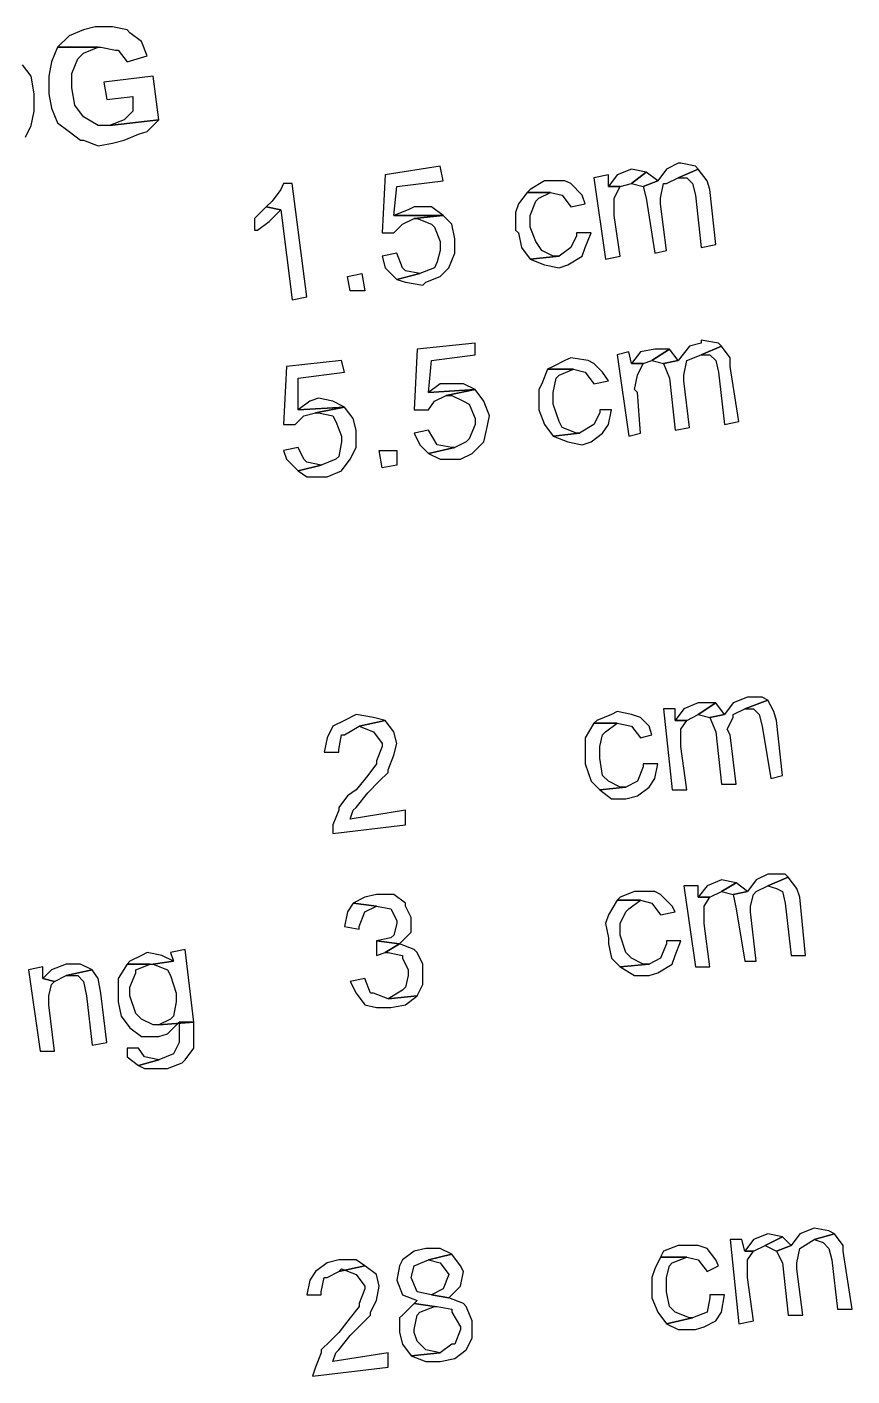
# Model space of a CAD drawing. Header units: metres. Extents: x 2713679.5 to 2713747.3, y 1226017.1 to 1226104.2.
# Drawn here: x 2713733.109 to 2713733.654, y 1226035.55 to 1226036.44 of the extents above; entities that cross this region are included whole.
import ezdxf

# ---------------------------------------------------------------- set-up
doc = ezdxf.new("R2010")
doc.units = ezdxf.units.M
doc.header["$MEASUREMENT"] = 0
doc.layers.add('texte', color=7, linetype='Continuous', true_color=0x000000)

msp = doc.modelspace()

# ---------------------------------------------------------------- linework, layer by layer
at = {"layer": 'texte'}
for points in [[(2713733.15436, 1226036.43983), (2713733.1467, 1226036.43791), (2713733.13714, 1226036.43409), (2713733.13714, 1226036.43409), (2713733.12949, 1226036.42644), (2713733.15627, 1226036.42644), (2713733.15818, 1226036.42644), (2713733.16775, 1226036.42452), (2713733.16966, 1226036.42452), (2713733.1754, 1226036.41687), (2713733.18879, 1226036.4207), (2713733.18496, 1226036.43026), (2713733.17731, 1226036.436), (2713733.1754, 1226036.43791), (2713733.16583, 1226036.43983)], [(2713733.12949, 1226036.42644), (2713733.12566, 1226036.41687), (2713733.12566, 1226036.41687), (2713733.12375, 1226036.40731), (2713733.12375, 1226036.39583), (2713733.12375, 1226036.39583), (2713733.12566, 1226036.38626), (2713733.12949, 1226036.3767), (2713733.13714, 1226036.37096), (2713733.14479, 1226036.36522), (2713733.1467, 1226036.36522), (2713733.15627, 1226036.36139), (2713733.16583, 1226036.36331), (2713733.17348, 1226036.36522), (2713733.18305, 1226036.36905), (2713733.18879, 1226036.37096), (2713733.19644, 1226036.37861), (2713733.16392, 1226036.37479), (2713733.15627, 1226036.37479), (2713733.1467, 1226036.38052), (2713733.1467, 1226036.38052), (2713733.14096, 1226036.38818), (2713733.13905, 1226036.39965), (2713733.13905, 1226036.39965), (2713733.13905, 1226036.40922), (2713733.14288, 1226036.41878), (2713733.1467, 1226036.42261), (2713733.15627, 1226036.42644)], [(2713733.19261, 1226036.40731), (2713733.16009, 1226036.40348), (2713733.16201, 1226036.392), (2713733.17922, 1226036.39392), (2713733.17922, 1226036.38435), (2713733.17348, 1226036.37861), (2713733.16392, 1226036.37479), (2713733.19644, 1226036.37861)], [(2713733.382, 1226036.348), (2713733.34565, 1226036.34226), (2713733.34374, 1226036.30401), (2713733.35139, 1226036.30401), (2713733.35713, 1226036.30974), (2713733.36478, 1226036.31357), (2713733.38391, 1226036.31548), (2713733.35139, 1226036.31548), (2713733.3533, 1226036.33461), (2713733.38391, 1226036.33844)], [(2713733.54078, 1226036.34992), (2713733.53886, 1226036.34992), (2713733.53121, 1226036.34609), (2713733.52547, 1226036.33844), (2713733.51591, 1226036.33461), (2713733.51782, 1226036.32696), (2713733.52356, 1226036.29061), (2713733.53121, 1226036.29253), (2713733.52739, 1226036.32314), (2713733.52739, 1226036.32696), (2713733.5293, 1226036.33653), (2713733.53121, 1226036.33653), (2713733.53886, 1226036.34035), (2713733.55225, 1226036.34609), (2713733.55034, 1226036.348)], [(2713733.45278, 1226036.33844), (2713733.45087, 1226036.33844), (2713733.4413, 1226036.3327), (2713733.43939, 1226036.33079), (2713733.45469, 1226036.33079), (2713733.46234, 1226036.32887), (2713733.46808, 1226036.32122), (2713733.47765, 1226036.32314), (2713733.47574, 1226036.32887), (2713733.46808, 1226036.33653), (2713733.46426, 1226036.33844)], [(2713733.49295, 1226036.34226), (2713733.48339, 1226036.34035), (2713733.49104, 1226036.28679), (2713733.5006, 1226036.2887), (2713733.49678, 1226036.31548), (2713733.49678, 1226036.3174), (2713733.49678, 1226036.32696), (2713733.5006, 1226036.33461), (2713733.49295, 1226036.33461)], [(2713733.50826, 1226036.34609), (2713733.49869, 1226036.34226), (2713733.49295, 1226036.33461), (2713733.5006, 1226036.33461), (2713733.50826, 1226036.33653), (2713733.51782, 1226036.34418), (2713733.51782, 1226036.34418)], [(2713733.51782, 1226036.34418), (2713733.50826, 1226036.33653), (2713733.51591, 1226036.33461), (2713733.52547, 1226036.33844)], [(2713733.55225, 1226036.34609), (2713733.53886, 1226036.34035), (2713733.5446, 1226036.34035), (2713733.54843, 1226036.33653), (2713733.55034, 1226036.32887), (2713733.55417, 1226036.29444), (2713733.56373, 1226036.29635), (2713733.55991, 1226036.3327), (2713733.55799, 1226036.33844)], [(2713733.28444, 1226036.33653), (2713733.2787, 1226036.33653), (2713733.27679, 1226036.3327), (2713733.27105, 1226036.32505), (2713733.26722, 1226036.32122), (2713733.27679, 1226036.31931), (2713733.28444, 1226036.26001), (2713733.294, 1226036.26192)], [(2713733.43939, 1226036.33079), (2713733.43365, 1226036.32314), (2713733.43174, 1226036.3174), (2713733.43174, 1226036.30592), (2713733.43365, 1226036.30401), (2713733.43556, 1226036.29444), (2713733.4413, 1226036.28679), (2713733.46043, 1226036.2887), (2713733.45661, 1226036.2887), (2713733.44895, 1226036.29253), (2713733.44513, 1226036.29827), (2713733.4413, 1226036.30783), (2713733.4413, 1226036.31548), (2713733.44513, 1226036.32505), (2713733.44704, 1226036.32696), (2713733.45469, 1226036.33079)], [(2713733.26722, 1226036.32122), (2713733.25957, 1226036.31357), (2713733.25957, 1226036.30592), (2713733.26148, 1226036.30592), (2713733.26913, 1226036.31166), (2713733.26913, 1226036.31166), (2713733.27679, 1226036.31931)], [(2713733.36478, 1226036.32122), (2713733.36096, 1226036.31931), (2713733.35139, 1226036.31548), (2713733.38391, 1226036.31548), (2713733.37626, 1226036.32122)], [(2713733.38391, 1226036.31548), (2713733.36478, 1226036.31357), (2713733.3667, 1226036.31357), (2713733.37626, 1226036.30974), (2713733.37817, 1226036.30783), (2713733.382, 1226036.29827), (2713733.382, 1226036.29253), (2713733.38009, 1226036.28488), (2713733.37817, 1226036.28105), (2713733.36861, 1226036.27722), (2713733.3533, 1226036.2734), (2713733.35904, 1226036.27148), (2713733.37052, 1226036.26957), (2713733.37243, 1226036.27148), (2713733.382, 1226036.27531), (2713733.38774, 1226036.28105), (2713733.39156, 1226036.29061), (2713733.39156, 1226036.30018), (2713733.38965, 1226036.30974)], [(2713733.47191, 1226036.30401), (2713733.47191, 1226036.30209), (2713733.46808, 1226036.29444), (2713733.46043, 1226036.2887), (2713733.4413, 1226036.28679), (2713733.4413, 1226036.28679), (2713733.45087, 1226036.28296), (2713733.46043, 1226036.28105), (2713733.46617, 1226036.28296), (2713733.47574, 1226036.2887), (2713733.47765, 1226036.29444), (2713733.48147, 1226036.30401)], [(2713733.3533, 1226036.29061), (2713733.34374, 1226036.2887), (2713733.34565, 1226036.28105), (2713733.3533, 1226036.2734), (2713733.36861, 1226036.27722), (2713733.36861, 1226036.27722), (2713733.35904, 1226036.27914), (2713733.35713, 1226036.28105)], [(2713733.3227, 1226036.26575), (2713733.32078, 1226036.27531), (2713733.33035, 1226036.27722), (2713733.33226, 1226036.26575), (2713733.3227, 1226036.26575)], [(2713733.40496, 1226036.23131), (2713733.3667, 1226036.22749), (2713733.36478, 1226036.18731), (2713733.37435, 1226036.18731), (2713733.37817, 1226036.19305), (2713733.38583, 1226036.19688), (2713733.40496, 1226036.2007), (2713733.37435, 1226036.19879), (2713733.37626, 1226036.21983), (2713733.40496, 1226036.22366)], [(2713733.55417, 1226036.23322), (2713733.55417, 1226036.23131), (2713733.54652, 1226036.2294), (2713733.53886, 1226036.21983), (2713733.5293, 1226036.21792), (2713733.53313, 1226036.20836), (2713733.53695, 1226036.17392), (2713733.54652, 1226036.17584), (2713733.54269, 1226036.20644), (2713733.54269, 1226036.21027), (2713733.5446, 1226036.21983), (2713733.5446, 1226036.21983), (2713733.55417, 1226036.22366), (2713733.56756, 1226036.2294), (2713733.56565, 1226036.23131)], [(2713733.50634, 1226036.22557), (2713733.49869, 1226036.22366), (2713733.50634, 1226036.1701), (2713733.514, 1226036.17201), (2713733.51208, 1226036.19879), (2713733.51017, 1226036.2007), (2713733.51208, 1226036.21027), (2713733.51591, 1226036.21792), (2713733.50826, 1226036.21792)], [(2713733.52356, 1226036.22749), (2713733.514, 1226036.22557), (2713733.50826, 1226036.21792), (2713733.51591, 1226036.21792), (2713733.52165, 1226036.21983), (2713733.53313, 1226036.22749), (2713733.53313, 1226036.22749)], [(2713733.53313, 1226036.22749), (2713733.52165, 1226036.21983), (2713733.5293, 1226036.21792), (2713733.53886, 1226036.21983)], [(2713733.56756, 1226036.2294), (2713733.55417, 1226036.22366), (2713733.55991, 1226036.22366), (2713733.56373, 1226036.21983), (2713733.56565, 1226036.21218), (2713733.56947, 1226036.17775), (2713733.57904, 1226036.17966), (2713733.5733, 1226036.21601), (2713733.5733, 1226036.22175)], [(2713733.31696, 1226036.21983), (2713733.28061, 1226036.21601), (2713733.2787, 1226036.17775), (2713733.28635, 1226036.17775), (2713733.29209, 1226036.18349), (2713733.29974, 1226036.1854), (2713733.31887, 1226036.18923), (2713733.28826, 1226036.18731), (2713733.28826, 1226036.20836), (2713733.31887, 1226036.21218)], [(2713733.45278, 1226036.2141), (2713733.44895, 1226036.20453), (2713733.44704, 1226036.2007), (2713733.44704, 1226036.18923), (2713733.44704, 1226036.18731), (2713733.45087, 1226036.17775), (2713733.45661, 1226036.1701), (2713733.47382, 1226036.17201), (2713733.47191, 1226036.17201), (2713733.46234, 1226036.17584), (2713733.46043, 1226036.17966), (2713733.45661, 1226036.19114), (2713733.45661, 1226036.19879), (2713733.45852, 1226036.20836), (2713733.46043, 1226036.21027), (2713733.47, 1226036.2141)], [(2713733.46808, 1226036.22175), (2713733.46426, 1226036.21983), (2713733.45661, 1226036.21601), (2713733.45278, 1226036.2141), (2713733.47, 1226036.2141), (2713733.47765, 1226036.21218), (2713733.48339, 1226036.20453), (2713733.49295, 1226036.20644), (2713733.48913, 1226036.21218), (2713733.48339, 1226036.21792), (2713733.47956, 1226036.21983)], [(2713733.38774, 1226036.20453), (2713733.382, 1226036.20453), (2713733.37435, 1226036.19879), (2713733.40496, 1226036.2007), (2713733.3973, 1226036.20453)], [(2713733.40496, 1226036.2007), (2713733.38583, 1226036.19688), (2713733.38965, 1226036.19688), (2713733.3973, 1226036.19305), (2713733.40113, 1226036.19114), (2713733.40496, 1226036.18157), (2713733.40496, 1226036.17775), (2713733.40113, 1226036.16818), (2713733.39922, 1226036.16627), (2713733.39156, 1226036.16244), (2713733.37435, 1226036.15862), (2713733.382, 1226036.15479), (2713733.39156, 1226036.15479), (2713733.39539, 1226036.15479), (2713733.40304, 1226036.15862), (2713733.41069, 1226036.16627), (2713733.41261, 1226036.17392), (2713733.41452, 1226036.18349), (2713733.41069, 1226036.19305)], [(2713733.30165, 1226036.19497), (2713733.29592, 1226036.19305), (2713733.28826, 1226036.18731), (2713733.31887, 1226036.18923), (2713733.31122, 1226036.19305)], [(2713733.31887, 1226036.18923), (2713733.29974, 1226036.1854), (2713733.30165, 1226036.1854), (2713733.31122, 1226036.18349), (2713733.31313, 1226036.17966), (2713733.31696, 1226036.1701), (2713733.31696, 1226036.16627), (2713733.31505, 1226036.15671), (2713733.31313, 1226036.15479), (2713733.30357, 1226036.15097), (2713733.28826, 1226036.14714), (2713733.294, 1226036.14331), (2713733.30548, 1226036.14331), (2713733.30739, 1226036.14331), (2713733.31696, 1226036.14714), (2713733.3227, 1226036.15479), (2713733.32652, 1226036.16244), (2713733.32652, 1226036.17392), (2713733.32461, 1226036.18157)], [(2713733.48721, 1226036.18731), (2713733.48721, 1226036.1854), (2713733.48339, 1226036.17775), (2713733.47382, 1226036.17201), (2713733.45661, 1226036.1701), (2713733.45661, 1226036.1701), (2713733.46617, 1226036.16627), (2713733.47574, 1226036.16436), (2713733.48147, 1226036.16627), (2713733.48913, 1226036.17201), (2713733.49295, 1226036.17775), (2713733.49487, 1226036.18731)], [(2713733.37435, 1226036.17392), (2713733.36478, 1226036.17201), (2713733.36861, 1226036.16436), (2713733.37435, 1226036.15862), (2713733.39156, 1226036.16244), (2713733.38965, 1226036.16244), (2713733.38009, 1226036.16436), (2713733.38009, 1226036.16436)], [(2713733.28826, 1226036.16244), (2713733.2787, 1226036.16053), (2713733.28061, 1226036.15479), (2713733.28826, 1226036.14714), (2713733.30357, 1226036.15097), (2713733.30357, 1226036.15097), (2713733.294, 1226036.15288), (2713733.29209, 1226036.15479)], [(2713733.34374, 1226036.14905), (2713733.34183, 1226036.16053), (2713733.3533, 1226036.16053), (2713733.3533, 1226036.15097), (2713733.34374, 1226036.14905)], [(2713733.55225, 1226035.9941), (2713733.54269, 1226035.99028), (2713733.53695, 1226035.98262), (2713733.5446, 1226035.98262), (2713733.55225, 1226035.98645), (2713733.56373, 1226035.9941), (2713733.56182, 1226035.9941)], [(2713733.56373, 1226035.9941), (2713733.55225, 1226035.98645), (2713733.55991, 1226035.98454), (2713733.56947, 1226035.98645)], [(2713733.58478, 1226035.99793), (2713733.58478, 1226035.99793), (2713733.57521, 1226035.9941), (2713733.56947, 1226035.98645), (2713733.55991, 1226035.98454), (2713733.56373, 1226035.97497), (2713733.56756, 1226035.94054), (2713733.57712, 1226035.94054), (2713733.5733, 1226035.97306), (2713733.57138, 1226035.97689), (2713733.57521, 1226035.98454), (2713733.57521, 1226035.98645), (2713733.58286, 1226035.99028), (2713733.59817, 1226035.99602), (2713733.59434, 1226035.99793)], [(2713733.59817, 1226035.99602), (2713733.58286, 1226035.99028), (2713733.5886, 1226035.99028), (2713733.59243, 1226035.98645), (2713733.59434, 1226035.9788), (2713733.60008, 1226035.94436), (2713733.60773, 1226035.94628), (2713733.60391, 1226035.98262), (2713733.60199, 1226035.98836)], [(2713733.32652, 1226035.98645), (2713733.31887, 1226035.98262), (2713733.31122, 1226035.9788), (2713733.30739, 1226035.97115), (2713733.30548, 1226035.96158), (2713733.31505, 1226035.96158), (2713733.31505, 1226035.96349), (2713733.31696, 1226035.97306), (2713733.31887, 1226035.97306), (2713733.32844, 1226035.9788), (2713733.34565, 1226035.98262), (2713733.338, 1226035.98454)], [(2713733.34565, 1226035.98262), (2713733.32844, 1226035.9788), (2713733.32844, 1226035.9788), (2713733.338, 1226035.97497), (2713733.338, 1226035.97497), (2713733.34374, 1226035.96732), (2713733.34374, 1226035.96541), (2713733.33991, 1226035.95584), (2713733.33991, 1226035.95393), (2713733.33418, 1226035.94628), (2713733.32652, 1226035.93671), (2713733.32078, 1226035.93289), (2713733.31505, 1226035.92524), (2713733.31505, 1226035.92332), (2713733.31122, 1226035.91376), (2713733.31122, 1226035.90802), (2713733.35904, 1226035.91376), (2713733.35904, 1226035.92332), (2713733.3227, 1226035.91758), (2713733.32461, 1226035.92332), (2713733.32652, 1226035.92524), (2713733.33418, 1226035.9348), (2713733.34183, 1226035.94245), (2713733.34757, 1226035.94819), (2713733.34757, 1226035.9501), (2713733.35139, 1226035.95967), (2713733.3533, 1226035.96732), (2713733.35139, 1226035.97497)], [(2713733.49869, 1226035.98836), (2713733.49487, 1226035.98645), (2713733.4853, 1226035.98262), (2713733.48339, 1226035.98071), (2713733.49869, 1226035.98071), (2713733.50826, 1226035.9788), (2713733.514, 1226035.97115), (2713733.52165, 1226035.97306), (2713733.51973, 1226035.9788), (2713733.514, 1226035.98454), (2713733.50826, 1226035.98645)], [(2713733.53695, 1226035.99028), (2713733.5293, 1226035.99028), (2713733.53504, 1226035.93671), (2713733.5446, 1226035.93671), (2713733.54078, 1226035.96541), (2713733.54078, 1226035.96732), (2713733.54078, 1226035.97689), (2713733.5446, 1226035.98262), (2713733.53695, 1226035.98262)], [(2713733.48339, 1226035.98071), (2713733.47765, 1226035.97115), (2713733.47765, 1226035.96732), (2713733.47765, 1226035.95584), (2713733.47765, 1226035.95393), (2713733.48147, 1226035.94245), (2713733.48721, 1226035.93671), (2713733.50443, 1226035.93863), (2713733.5006, 1226035.93863), (2713733.49295, 1226035.94245), (2713733.48913, 1226035.94628), (2713733.48721, 1226035.95776), (2713733.48721, 1226035.96541), (2713733.48913, 1226035.97306), (2713733.49104, 1226035.97497), (2713733.49869, 1226035.98071)], [(2713733.51591, 1226035.95393), (2713733.51591, 1226035.95202), (2713733.51208, 1226035.94245), (2713733.50443, 1226035.93863), (2713733.48721, 1226035.93671), (2713733.48721, 1226035.93671), (2713733.49487, 1226035.93097), (2713733.50443, 1226035.93097), (2713733.51208, 1226035.93289), (2713733.51973, 1226035.93863), (2713733.52356, 1226035.94436), (2713733.52547, 1226035.95393)], [(2713733.56756, 1226035.87741), (2713733.55799, 1226035.87358), (2713733.55225, 1226035.86593), (2713733.55991, 1226035.86593), (2713733.56756, 1226035.86976), (2713733.57712, 1226035.8755), (2713733.57712, 1226035.8755)], [(2713733.57712, 1226035.8755), (2713733.56756, 1226035.86976), (2713733.57521, 1226035.86785), (2713733.58478, 1226035.86976)], [(2713733.60008, 1226035.88124), (2713733.59817, 1226035.88124), (2713733.59051, 1226035.87741), (2713733.58478, 1226035.86976), (2713733.57521, 1226035.86785), (2713733.57712, 1226035.85828), (2713733.58286, 1226035.82385), (2713733.59051, 1226035.82385), (2713733.58669, 1226035.85637), (2713733.58669, 1226035.86019), (2713733.5886, 1226035.86785), (2713733.59051, 1226035.86976), (2713733.59817, 1226035.87358), (2713733.61156, 1226035.87932), (2713733.60964, 1226035.88124)], [(2713733.61156, 1226035.87932), (2713733.59817, 1226035.87358), (2713733.60391, 1226035.87167), (2713733.60773, 1226035.86976), (2713733.60964, 1226035.86211), (2713733.61347, 1226035.82767), (2713733.62304, 1226035.82767), (2713733.61921, 1226035.86593), (2713733.6173, 1226035.87167)], [(2713733.33991, 1226035.86785), (2713733.33226, 1226035.86593), (2713733.32461, 1226035.86211), (2713733.33991, 1226035.86019), (2713733.34948, 1226035.85828), (2713733.3533, 1226035.85063), (2713733.3533, 1226035.84872), (2713733.35139, 1226035.84106), (2713733.34948, 1226035.83915), (2713733.33991, 1226035.83724), (2713733.35522, 1226035.83533), (2713733.36287, 1226035.84298), (2713733.36287, 1226035.85254), (2713733.36287, 1226035.85254), (2713733.35904, 1226035.86019), (2713733.35904, 1226035.86211), (2713733.35139, 1226035.86785), (2713733.34948, 1226035.86785)], [(2713733.51208, 1226035.86976), (2713733.51017, 1226035.86976), (2713733.5006, 1226035.86593), (2713733.49869, 1226035.86402), (2713733.514, 1226035.86402), (2713733.52165, 1226035.86211), (2713733.52739, 1226035.85445), (2713733.53695, 1226035.85637), (2713733.53504, 1226035.86019), (2713733.52739, 1226035.86785), (2713733.52356, 1226035.86976)], [(2713733.55225, 1226035.87358), (2713733.54269, 1226035.87358), (2713733.55034, 1226035.82002), (2713733.55991, 1226035.82002), (2713733.55608, 1226035.84872), (2713733.55608, 1226035.85063), (2713733.55608, 1226035.86019), (2713733.55991, 1226035.86593), (2713733.55225, 1226035.86593)], [(2713733.32461, 1226035.86211), (2713733.32078, 1226035.85637), (2713733.31887, 1226035.8468), (2713733.32844, 1226035.84489), (2713733.32844, 1226035.8468), (2713733.33226, 1226035.85637), (2713733.33991, 1226035.86019)], [(2713733.49869, 1226035.86402), (2713733.49295, 1226035.85445), (2713733.49104, 1226035.84872), (2713733.49295, 1226035.83915), (2713733.49295, 1226035.83533), (2713733.49487, 1226035.82576), (2713733.5006, 1226035.82002), (2713733.51973, 1226035.82193), (2713733.51591, 1226035.82193), (2713733.50826, 1226035.82576), (2713733.50443, 1226035.82959), (2713733.5006, 1226035.84106), (2713733.5006, 1226035.84872), (2713733.50443, 1226035.85637), (2713733.50634, 1226035.85828), (2713733.514, 1226035.86402)], [(2713733.21366, 1226035.8315), (2713733.20409, 1226035.82959), (2713733.20601, 1226035.82385), (2713733.19261, 1226035.82193), (2713733.20218, 1226035.81811), (2713733.20409, 1226035.81428), (2713733.20792, 1226035.8028), (2713733.20792, 1226035.79707), (2713733.20601, 1226035.7875), (2713733.20409, 1226035.78559), (2713733.19644, 1226035.78176), (2713733.2194, 1226035.78367)], [(2713733.33991, 1226035.83533), (2713733.33991, 1226035.82767), (2713733.34565, 1226035.82959), (2713733.35522, 1226035.83533), (2713733.35522, 1226035.83533), (2713733.33991, 1226035.83724)], [(2713733.35522, 1226035.83533), (2713733.34565, 1226035.82959), (2713733.34757, 1226035.82959), (2713733.35713, 1226035.82767), (2713733.35713, 1226035.82576), (2713733.36096, 1226035.81811), (2713733.36096, 1226035.81428), (2713733.35904, 1226035.80663), (2713733.35713, 1226035.80472), (2713733.34757, 1226035.79898), (2713733.3667, 1226035.80089), (2713733.37052, 1226035.80854), (2713733.37052, 1226035.81811), (2713733.37052, 1226035.82193), (2713733.3667, 1226035.82959), (2713733.36478, 1226035.8315)], [(2713733.53121, 1226035.83724), (2713733.53121, 1226035.83533), (2713733.52739, 1226035.82576), (2713733.51973, 1226035.82193), (2713733.5006, 1226035.82002), (2713733.5006, 1226035.82002), (2713733.51017, 1226035.81428), (2713733.51973, 1226035.81428), (2713733.52547, 1226035.8162), (2713733.53504, 1226035.82193), (2713733.53695, 1226035.82767), (2713733.54078, 1226035.83724)], [(2713733.13714, 1226035.82193), (2713733.13523, 1226035.82193), (2713733.12566, 1226035.81811), (2713733.11992, 1226035.81237), (2713733.12757, 1226035.81046), (2713733.13523, 1226035.81428), (2713733.15244, 1226035.81811), (2713733.14479, 1226035.82193)], [(2713733.1754, 1226035.82193), (2713733.16966, 1226035.81237), (2713733.16966, 1226035.80854), (2713733.16966, 1226035.79898), (2713733.16966, 1226035.79707), (2713733.17157, 1226035.7875), (2713733.17731, 1226035.77985), (2713733.17731, 1226035.77985), (2713733.18496, 1226035.77411), (2713733.19644, 1226035.77411), (2713733.20218, 1226035.77602), (2713733.20983, 1226035.78367), (2713733.2194, 1226035.78367), (2713733.19644, 1226035.78176), (2713733.19261, 1226035.78176), (2713733.18496, 1226035.78559), (2713733.18114, 1226035.78941), (2713733.17731, 1226035.80089), (2713733.17731, 1226035.80663), (2713733.18114, 1226035.8162), (2713733.18114, 1226035.81811), (2713733.1907, 1226035.82193)], [(2713733.18879, 1226035.82959), (2713733.18496, 1226035.82767), (2713733.17731, 1226035.82385), (2713733.1754, 1226035.82193), (2713733.1907, 1226035.82193), (2713733.19261, 1226035.82193), (2713733.20601, 1226035.82385), (2713733.19835, 1226035.82767)], [(2713733.11992, 1226035.82002), (2713733.11036, 1226035.81811), (2713733.11801, 1226035.76454), (2713733.12757, 1226035.76454), (2713733.12375, 1226035.79515), (2713733.12375, 1226035.80089), (2713733.12566, 1226035.80854), (2713733.12757, 1226035.81046), (2713733.11992, 1226035.81237)], [(2713733.15244, 1226035.81811), (2713733.13523, 1226035.81428), (2713733.14288, 1226035.81428), (2713733.1467, 1226035.81046), (2713733.14862, 1226035.80089), (2713733.15244, 1226035.76837), (2713733.16201, 1226035.77028), (2713733.15818, 1226035.8028), (2713733.15627, 1226035.81237)], [(2713733.33226, 1226035.81237), (2713733.3227, 1226035.81046), (2713733.32652, 1226035.8028), (2713733.33226, 1226035.79515), (2713733.33991, 1226035.79324), (2713733.34948, 1226035.79324), (2713733.35904, 1226035.79515), (2713733.3667, 1226035.80089), (2713733.34757, 1226035.79898), (2713733.34757, 1226035.79898), (2713733.338, 1226035.8028), (2713733.33609, 1226035.8028)], [(2713733.2194, 1226035.78367), (2713733.20983, 1226035.78367), (2713733.20983, 1226035.77985), (2713733.20983, 1226035.77028), (2713733.20601, 1226035.76263), (2713733.20601, 1226035.76263), (2713733.19644, 1226035.75881), (2713733.18305, 1226035.75498), (2713733.18688, 1226035.75307), (2713733.19835, 1226035.75307), (2713733.20218, 1226035.75307), (2713733.21174, 1226035.75689), (2713733.21366, 1226035.75881), (2713733.2194, 1226035.76646), (2713733.2194, 1226035.7722)], [(2713733.1754, 1226035.76646), (2713733.1754, 1226035.76072), (2713733.18305, 1226035.75498), (2713733.19644, 1226035.75881), (2713733.18688, 1226035.76072), (2713733.18305, 1226035.76646)], [(2713733.59817, 1226035.64403), (2713733.5886, 1226035.6402), (2713733.58286, 1226035.63255), (2713733.5886, 1226035.63255), (2713733.59625, 1226035.63638), (2713733.60773, 1226035.64211), (2713733.60773, 1226035.64211)], [(2713733.62877, 1226035.64785), (2713733.62877, 1226035.64785), (2713733.61921, 1226035.64403), (2713733.61347, 1226035.63638), (2713733.60391, 1226035.63255), (2713733.60773, 1226035.6249), (2713733.61156, 1226035.59046), (2713733.62112, 1226035.59046), (2713733.6173, 1226035.62107), (2713733.6173, 1226035.6249), (2713733.61921, 1226035.63446), (2713733.61921, 1226035.63446), (2713733.62877, 1226035.6402), (2713733.64217, 1226035.64403), (2713733.63834, 1226035.64594)], [(2713733.64217, 1226035.64403), (2713733.62877, 1226035.6402), (2713733.63451, 1226035.63829), (2713733.63834, 1226035.63446), (2713733.64025, 1226035.62681), (2713733.64408, 1226035.59429), (2713733.65364, 1226035.59429), (2713733.6479, 1226035.63255), (2713733.6479, 1226035.63638)], [(2713733.54269, 1226035.63638), (2713733.53886, 1226035.63638), (2713733.5293, 1226035.63255), (2713733.52739, 1226035.62872), (2713733.5446, 1226035.62872), (2713733.55225, 1226035.62681), (2713733.55799, 1226035.61916), (2713733.56565, 1226035.62298), (2713733.56373, 1226035.62681), (2713733.55799, 1226035.63446), (2713733.55225, 1226035.63638)], [(2713733.58095, 1226035.6402), (2713733.5733, 1226035.6402), (2713733.57904, 1226035.58472), (2713733.5886, 1226035.58664), (2713733.58478, 1226035.61533), (2713733.58478, 1226035.61533), (2713733.58478, 1226035.62681), (2713733.5886, 1226035.63255), (2713733.58286, 1226035.63255)], [(2713733.60773, 1226035.64211), (2713733.59625, 1226035.63638), (2713733.60391, 1226035.63255), (2713733.61347, 1226035.63638)], [(2713733.31505, 1226035.62681), (2713733.30739, 1226035.6249), (2713733.29974, 1226035.61916), (2713733.29592, 1226035.61342), (2713733.294, 1226035.60385), (2713733.30357, 1226035.60385), (2713733.30357, 1226035.60577), (2713733.30548, 1226035.61533), (2713733.30739, 1226035.61533), (2713733.31505, 1226035.61916), (2713733.33226, 1226035.62298), (2713733.32652, 1226035.62681)], [(2713733.37243, 1226035.63446), (2713733.36478, 1226035.63255), (2713733.35713, 1226035.62681), (2713733.35522, 1226035.62298), (2713733.3533, 1226035.61342), (2713733.35713, 1226035.60385), (2713733.35713, 1226035.60385), (2713733.3667, 1226035.60003), (2713733.36478, 1226035.59812), (2713733.37817, 1226035.5962), (2713733.38009, 1226035.5962), (2713733.38965, 1226035.59429), (2713733.38965, 1226035.59238), (2713733.39539, 1226035.58281), (2713733.39539, 1226035.5809), (2713733.39156, 1226035.57133), (2713733.38965, 1226035.57133), (2713733.382, 1226035.56559), (2713733.36287, 1226035.56368), (2713733.37243, 1226035.55986), (2713733.382, 1226035.55986), (2713733.39156, 1226035.56177), (2713733.39922, 1226035.56751), (2713733.40304, 1226035.57516), (2713733.40304, 1226035.58472), (2713733.40304, 1226035.58664), (2713733.39922, 1226035.5962), (2713733.3973, 1226035.59812), (2713733.38774, 1226035.60194), (2713733.38774, 1226035.60194), (2713733.37626, 1226035.60385), (2713733.3667, 1226035.60577), (2713733.36287, 1226035.61533), (2713733.36478, 1226035.62298), (2713733.37435, 1226035.62681), (2713733.38965, 1226035.63064), (2713733.382, 1226035.63446)], [(2713733.38965, 1226035.63064), (2713733.37435, 1226035.62681), (2713733.382, 1226035.6249), (2713733.38774, 1226035.61725), (2713733.38391, 1226035.60768), (2713733.37626, 1226035.60385), (2713733.38774, 1226035.60194), (2713733.39539, 1226035.60959), (2713733.3973, 1226035.61916), (2713733.39539, 1226035.62298)], [(2713733.52739, 1226035.62872), (2713733.52356, 1226035.62107), (2713733.52165, 1226035.61533), (2713733.52165, 1226035.60577), (2713733.52165, 1226035.60194), (2713733.52547, 1226035.59238), (2713733.53121, 1226035.58472), (2713733.54843, 1226035.58855), (2713733.54652, 1226035.58855), (2713733.53695, 1226035.59238), (2713733.53313, 1226035.5962), (2713733.53121, 1226035.60577), (2713733.53121, 1226035.61533), (2713733.53313, 1226035.62298), (2713733.53504, 1226035.6249), (2713733.5446, 1226035.62872)], [(2713733.33226, 1226035.62298), (2713733.31505, 1226035.61916), (2713733.31696, 1226035.62107), (2713733.32652, 1226035.61725), (2713733.32652, 1226035.61725), (2713733.33226, 1226035.60959), (2713733.33226, 1226035.60768), (2713733.32844, 1226035.59812), (2713733.32844, 1226035.5962), (2713733.3227, 1226035.58855), (2713733.31505, 1226035.57899), (2713733.30931, 1226035.57325), (2713733.30357, 1226035.56751), (2713733.30357, 1226035.56559), (2713733.29974, 1226035.55603), (2713733.29783, 1226035.55029), (2713733.34757, 1226035.55603), (2713733.34757, 1226035.56559), (2713733.31122, 1226035.55986), (2713733.31313, 1226035.56559), (2713733.31505, 1226035.56751), (2713733.3227, 1226035.57707), (2713733.33035, 1226035.58472), (2713733.33609, 1226035.59046), (2713733.33609, 1226035.59238), (2713733.33991, 1226035.60003), (2713733.34183, 1226035.60959), (2713733.33991, 1226035.61725)], [(2713733.55991, 1226035.60385), (2713733.55991, 1226035.60194), (2713733.55799, 1226035.59238), (2713733.54843, 1226035.58855), (2713733.53121, 1226035.58472), (2713733.53121, 1226035.58472), (2713733.53886, 1226035.5809), (2713733.55034, 1226035.5809), (2713733.55608, 1226035.58281), (2713733.56373, 1226035.58664), (2713733.56756, 1226035.59238), (2713733.56947, 1226035.60385)], [(2713733.36478, 1226035.59812), (2713733.35713, 1226035.59046), (2713733.35522, 1226035.58855), (2713733.35522, 1226035.57899), (2713733.35713, 1226035.57133), (2713733.36287, 1226035.56368), (2713733.382, 1226035.56559), (2713733.37243, 1226035.56751), (2713733.3667, 1226035.57325), (2713733.36478, 1226035.57899), (2713733.36478, 1226035.5809), (2713733.3667, 1226035.59046), (2713733.36861, 1226035.59238), (2713733.37817, 1226035.5962)]]:
    msp.add_lwpolyline(points, close=True, dxfattribs=at)
msp.add_lwpolyline([(2713733.10844, 1226036.36713), (2713733.11227, 1226036.37479), (2713733.11418, 1226036.38435), (2713733.11418, 1226036.39583), (2713733.11418, 1226036.39583), (2713733.11227, 1226036.40731), (2713733.10653, 1226036.41496)], dxfattribs=at)

doc.saveas('drawing.dxf')
